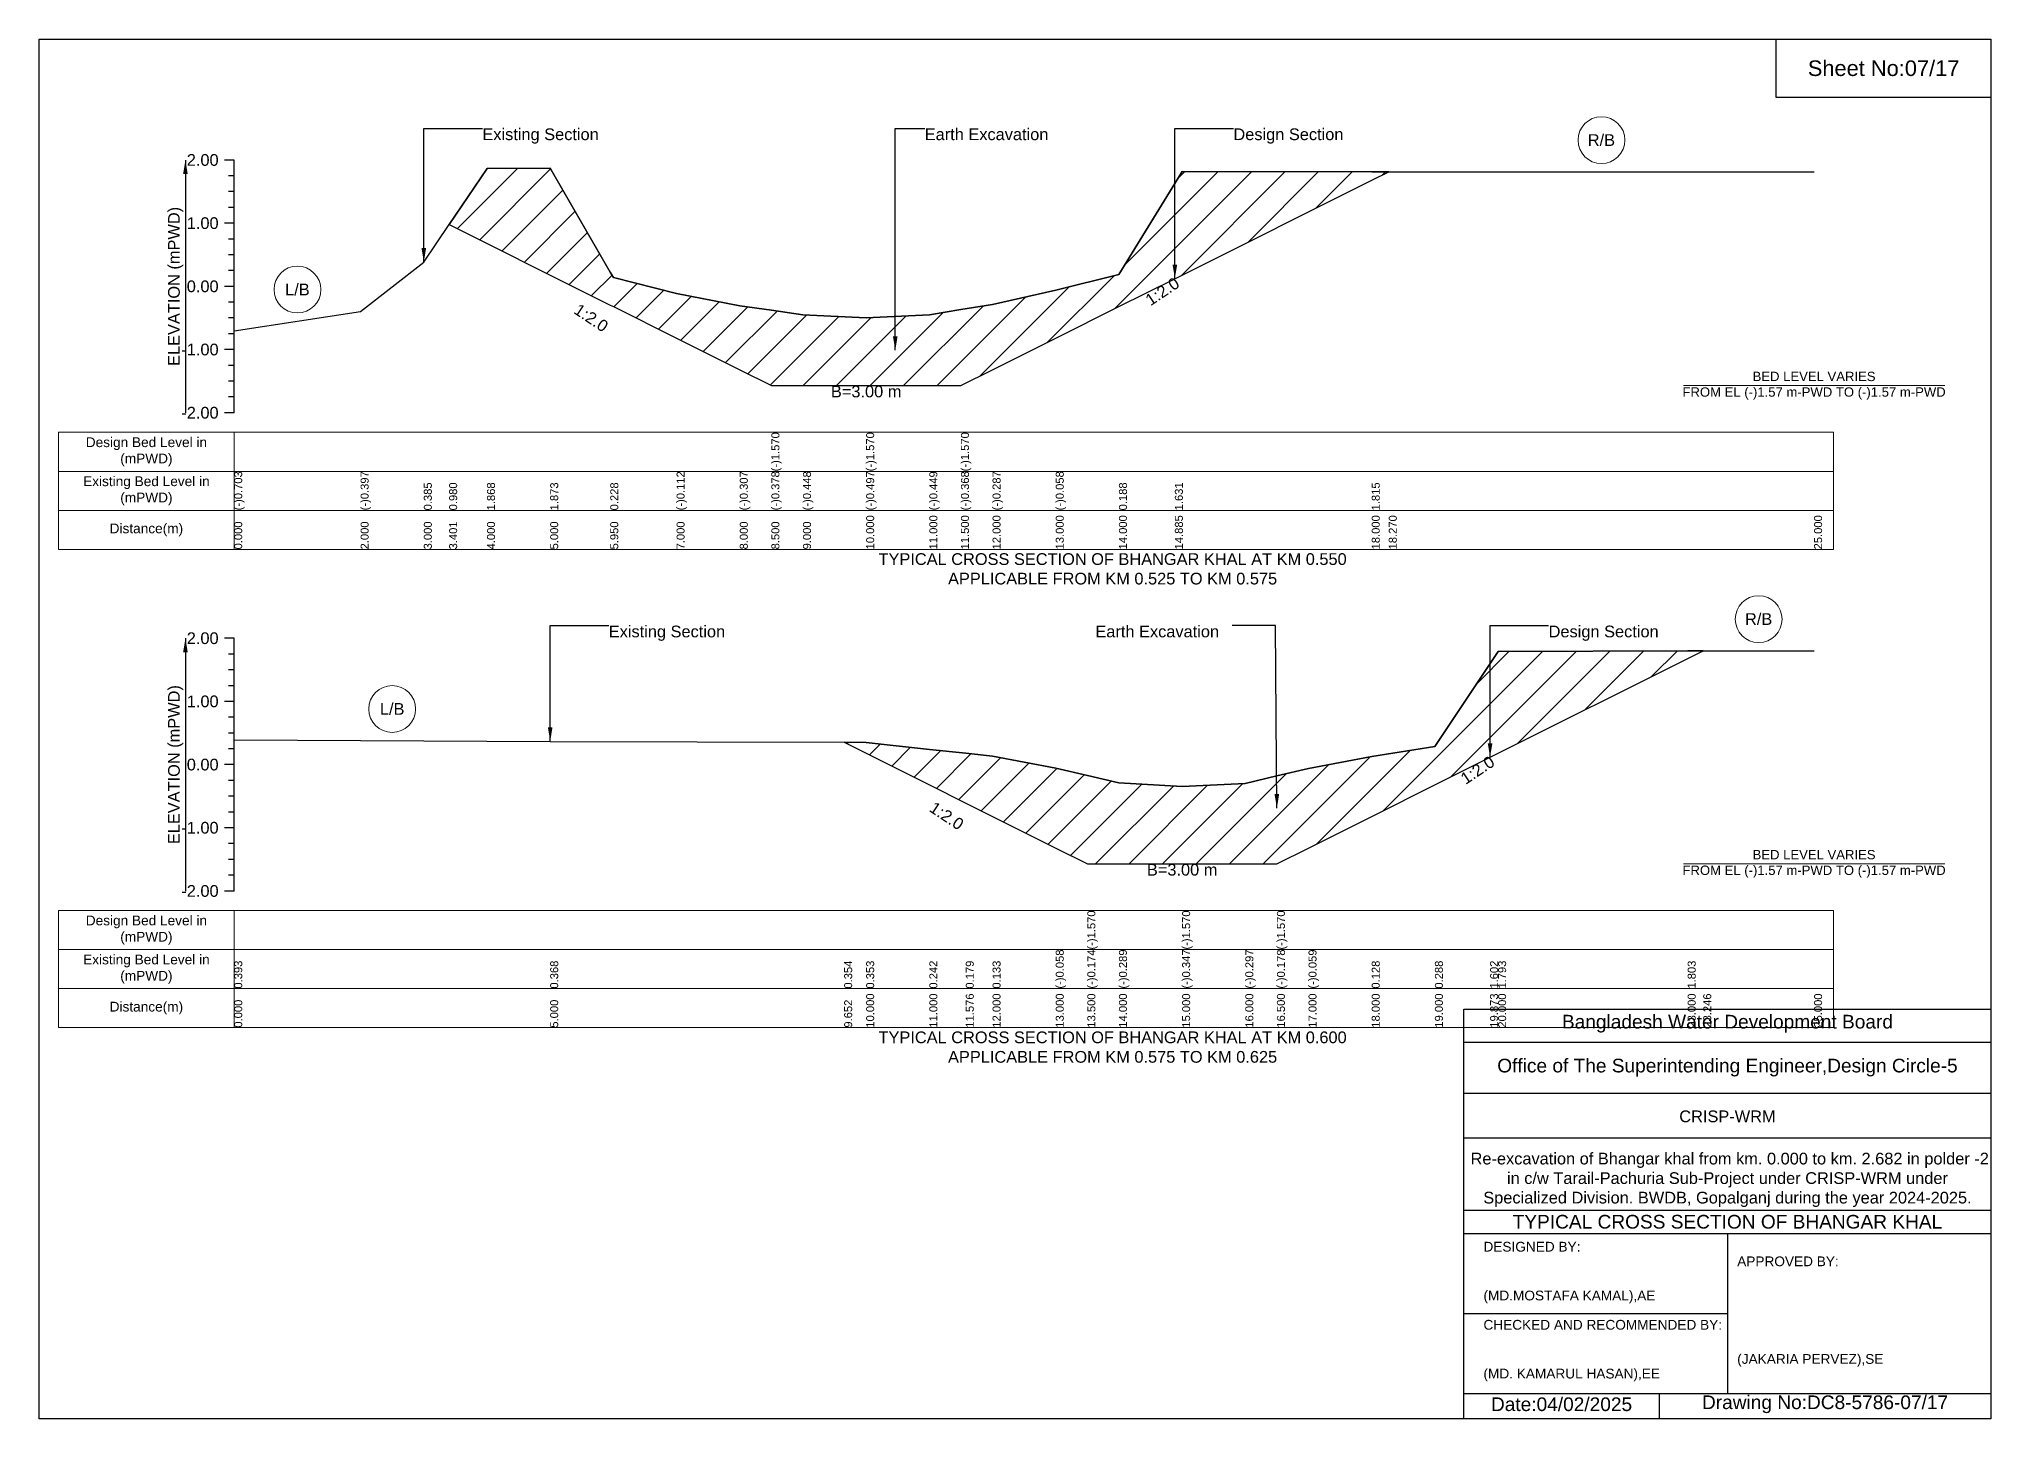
# Model space of a CAD drawing. Header units: inches. Extents: x 91000 to 288000, y -13659 to 0.
# Drawn here: x 160000 to 168000, y -5656 to 0 of the extents above; entities that cross this region are included whole.
import ezdxf

# ---------------------------------------------------------------- set-up
doc = ezdxf.new("R2010")
doc.units = ezdxf.units.IN
doc.header["$LTSCALE"] = 7
doc.header["$MEASUREMENT"] = 0
for name, color, linetype, lineweight in [('Cross section Data Border', 7, 'Continuous', 9), ('Cross Section Labels', 7, 'Continuous', 9), ('Existing_Bed_Level for Xsection', 7, 'Continuous', 25)]:
    doc.layers.add(name, color=color, linetype=linetype, lineweight=lineweight)
doc.styles.get("Standard").update_dxf_attribs({"font": 'arial.ttf'})
doc.dimstyles.get("Standard").update_dxf_attribs({"dimtxt": 0.18, "dimasz": 0.18, "dimexe": 0.18, "dimexo": 0.0625, "dimgap": 0.09, "dimtad": 0, "dimtih": 1, "dimtoh": 1, "dimdec": 4, "dimzin": 0, "dimdsep": 46, "dimtxsty": 'Standard', "dimcen": 0.09, "dimadec": 0, "dimazin": 0, "dimtfac": 1, "dimtdec": 4, "dimtofl": 0, "dimtmove": 0, "dimatfit": 3, "dimfxl": 1, "dimtolj": 1, "dimtzin": 0, "dimarcsym": 0})

msp = doc.modelspace()

# ---------------------------------------------------------------- hatches: boundary and pattern name
at = {"layer": 'Existing_Bed_Level for Xsection'}
h = msp.add_hatch(dxfattribs=at)
h.set_pattern_fill('ANSI31', color=256, scale=777, style=0)
h.paths.add_polyline_path([(161680.8, -760.2), (161836, -837.8), (162095, -967.3), (162341.2, -1090.4), (162354, -1096.8), (162613, -1226.3), (162872, -1355.8), (163001.5, -1420.6), (163131, -1420.6), (163390, -1420.6), (163649, -1420.6), (163778.5, -1420.6), (163908, -1355.8), (164167, -1226.3), (164426, -1096.8), (164655.2, -982.2), (164685, -967.3), (165462, -578.8), (165531.9, -543.8), (165462, -543.8), (164685, -543.1), (164655.2, -591.6), (164426, -965.2), (164167, -1028.9), (163908, -1088.3), (163778.5, -1109.2), (163649, -1130.2), (163390, -1142.6), (163131, -1130), (163001.5, -1111.7), (162872, -1093.4), (162613, -1042.9), (162354, -977.1), (162341.2, -954.9), (162095, -528.8), (161836, -530.1)])
h = msp.add_hatch(dxfattribs=at)
h.set_pattern_fill('ANSI31', color=256, scale=777, style=0)
h.paths.add_polyline_path([(163299.8, -2882.4), (163390, -2927.5), (163649, -3057), (163798.2, -3131.6), (163908, -3186.5), (164167, -3316), (164296.5, -3380.8), (164426, -3380.8), (164685, -3380.8), (164944, -3380.8), (165073.5, -3380.8), (165203, -3316), (165462, -3186.5), (165721, -3057), (165947.1, -2944), (165980, -2927.5), (166757, -2539), (166820.7, -2507.2), (166757, -2507.2), (165980, -2509.7), (165947.1, -2559.2), (165721, -2899.5), (165462, -2941), (165203, -2989.4), (165073.5, -3020.2), (164944, -3051.1), (164685, -3064), (164426, -3049), (164296.5, -3019.1), (164167, -2989.1), (163908, -2939.7), (163798.2, -2927.7), (163649, -2911.4), (163390, -2882.7)])

# ---------------------------------------------------------------- linework, layer by layer
for points in [[(160000, 0), (168000, 0), (168000, -5656), (160000, -5656)], [(167120, 0), (168000, 0), (168000, -240), (167120, -240)]]:
    msp.add_lwpolyline(points, close=True)
for points in [[(165840, -5656), (165840, -3976), (168000, -3976)], [(165840, -4112), (168000, -4112)], [(165840, -4320), (168000, -4320)], [(165840, -4504), (168000, -4504)], [(165840, -4800), (168000, -4800)], [(165840, -4896), (168000, -4896)], [(166920, -4896), (166920, -5552)], [(165840, -5224), (166920, -5224)], [(165840, -5552), (168000, -5552)], [(166640, -5552), (166640, -5656)]]:
    msp.add_lwpolyline(points)
at = {"layer": 'Cross section Data Border'}
for points in [[(160080, -1611.9), (167355, -1611.9), (167355, -2091.9), (160080, -2091.9)], [(160080, -3572.1), (167355, -3572.1), (167355, -4052.1), (160080, -4052.1)]]:
    msp.add_lwpolyline(points, close=True, dxfattribs=at)
for points in [[(160800, -1611.9), (160800, -2091.9)], [(160080, -1771.9), (167355, -1771.9)], [(160080, -1931.9), (167355, -1931.9)], [(160800, -3572.1), (160800, -4052.1)], [(160080, -3732.1), (167355, -3732.1)], [(160080, -3892.1), (167355, -3892.1)]]:
    msp.add_lwpolyline(points, dxfattribs=at)
at = {"layer": 'Cross Section Labels'}
for points in [[(166739.2, -1420.6), (167810.8, -1420.6)], [(166739.2, -3380.8), (167810.8, -3380.8)]]:
    msp.add_lwpolyline(points, dxfattribs=at)
for centre in [(166403.5, -414.3), (161059, -1026.9), (167047.9, -2377.7), (161447.5, -2746.1)]:
    msp.add_circle(centre, 96, dxfattribs=at)
at = {"layer": 'Existing_Bed_Level for Xsection'}
for points in [[(160800, -495.9), (160760, -495.9)], [(160800, -1531.9), (160800, -1272.9), (160800, -1013.9), (160800, -754.9), (160800, -495.9)], [(160800, -1196), (161318, -1116.7), (161577, -914.2), (161680.8, -760.2), (161836, -530.1), (162095, -528.8), (162341.2, -954.9), (162354, -977.1), (162613, -1042.9), (162872, -1093.4), (163001.5, -1111.7), (163001.5, -1111.7), (163131, -1130), (163390, -1142.6), (163390, -1142.6), (163649, -1130.2), (163778.5, -1109.2), (163778.5, -1109.2), (163908, -1088.3), (164167, -1028.9), (164426, -965.2), (164655.2, -591.6), (164685, -543.1), (165462, -543.8), (165531.9, -543.8), (167275, -543.8)], [(160800, -560.7), (160776, -560.7)], [(160800, -625.4), (160776, -625.4)], [(160800, -690.2), (160776, -690.2)], [(160800, -754.9), (160760, -754.9)], [(160800, -819.7), (160776, -819.7)], [(160800, -884.4), (160776, -884.4)], [(160800, -949.2), (160776, -949.2)], [(160800, -1013.9), (160760, -1013.9)], [(160800, -1078.7), (160776, -1078.7)], [(160800, -1143.4), (160776, -1143.4)], [(160800, -1272.9), (160760, -1272.9)], [(160800, -1208.2), (160776, -1208.2)], [(160800, -1337.7), (160776, -1337.7)], [(160800, -1402.4), (160776, -1402.4)], [(160800, -1467.2), (160776, -1467.2)], [(160800, -1531.9), (160760, -1531.9)], [(160800, -2456.1), (160760, -2456.1)], [(160800, -3492.1), (160800, -3233.1), (160800, -2974.1), (160800, -2715.1), (160800, -2456.1)], [(160800, -2520.9), (160776, -2520.9)], [(160800, -2872.3), (162095, -2878.8), (163299.8, -2882.4), (163390, -2882.7), (163649, -2911.4), (163798.2, -2927.7), (163908, -2939.7), (164167, -2989.1), (164296.5, -3019.1), (164296.5, -3019.1), (164426, -3049), (164685, -3064), (164685, -3064), (164944, -3051.1), (165073.5, -3020.2), (165073.5, -3020.2), (165203, -2989.4), (165462, -2941), (165721, -2899.5), (165947.1, -2559.2), (165980, -2509.7), (166757, -2507.2), (166820.7, -2507.2), (167275, -2507.2)], [(160800, -2585.6), (160776, -2585.6)], [(160800, -2715.1), (160760, -2715.1)], [(160800, -2650.4), (160776, -2650.4)], [(160800, -2779.9), (160776, -2779.9)], [(160800, -2844.6), (160776, -2844.6)], [(160800, -2909.4), (160776, -2909.4)], [(160800, -2974.1), (160760, -2974.1)], [(160800, -3038.9), (160776, -3038.9)], [(160800, -3103.6), (160776, -3103.6)], [(160800, -3168.4), (160776, -3168.4)], [(160800, -3233.1), (160760, -3233.1)], [(160800, -3297.9), (160776, -3297.9)], [(160800, -3362.6), (160776, -3362.6)], [(160800, -3427.4), (160776, -3427.4)], [(160800, -3492.1), (160760, -3492.1)]]:
    msp.add_lwpolyline(points, dxfattribs=at)
for points in [[(161680.8, -760.2), (161836, -837.8), (162095, -967.3), (162341.2, -1090.4), (162354, -1096.8), (162613, -1226.3), (162872, -1355.8), (163001.5, -1420.6), (163001.5, -1420.6), (163131, -1420.6), (163390, -1420.6), (163390, -1420.6), (163649, -1420.6), (163778.5, -1420.6), (163778.5, -1420.6), (163908, -1355.8), (164167, -1226.3), (164426, -1096.8), (164655.2, -982.2), (164685, -967.3), (165462, -578.8), (165531.9, -543.8), (165531.9, -543.8), (165531.9, -543.8), (165462, -543.8), (164685, -543.1), (164655.2, -591.6), (164426, -965.2), (164167, -1028.9), (163908, -1088.3), (163778.5, -1109.2), (163778.5, -1109.2), (163649, -1130.2), (163390, -1142.6), (163390, -1142.6), (163131, -1130), (163001.5, -1111.7), (163001.5, -1111.7), (162872, -1093.4), (162613, -1042.9), (162354, -977.1), (162341.2, -954.9), (162095, -528.8), (161836, -530.1)], [(163299.8, -2882.4), (163390, -2927.5), (163649, -3057), (163798.2, -3131.6), (163908, -3186.5), (164167, -3316), (164296.5, -3380.8), (164296.5, -3380.8), (164426, -3380.8), (164685, -3380.8), (164685, -3380.8), (164944, -3380.8), (165073.5, -3380.8), (165073.5, -3380.8), (165203, -3316), (165462, -3186.5), (165721, -3057), (165947.1, -2944), (165980, -2927.5), (166757, -2539), (166820.7, -2507.2), (166757, -2507.2), (165980, -2509.7), (165947.1, -2559.2), (165721, -2899.5), (165462, -2941), (165203, -2989.4), (165073.5, -3020.2), (165073.5, -3020.2), (164944, -3051.1), (164685, -3064), (164685, -3064), (164426, -3049), (164296.5, -3019.1), (164296.5, -3019.1), (164167, -2989.1), (163908, -2939.7), (163798.2, -2927.7), (163649, -2911.4), (163390, -2882.7)]]:
    msp.add_lwpolyline(points, close=True, dxfattribs=at)

# ---------------------------------------------------------------- texts
at = {"attachment_point": 5}
for s, insert, char_height in [('Sheet No:07/17', (167560, -120), 64), ('Bangladesh Water Development Board', (166920, -4036), 56), ('Office of The Superintending Engineer,Design Circle-5', (166920, -4216), 56)]:
    msp.add_mtext(s, dxfattribs=dict(at, insert=insert, char_height=char_height))
for s, insert, char_height, width, attachment_point in [('CRISP-WRM', (166920, -4416), 48, 2240, 5), (' Re-excavation of Bhangar khal from km. 0.000 to km. 2.682 in polder -2 in c/w Tarail-Pachuria Sub-Project under CRISP-WRM under Specialized Division. BWDB, Gopalganj during the year 2024-2025.', (166920, -4676), 48, 2160, 5), ('TYPICAL CROSS SECTION OF BHANGAR KHAL', (166920, -4848), 56, 2240, 5), ('DESIGNED BY:^J^J^J(MD.MOSTAFA KAMAL),AE', (165920, -5056), 40, 1120, 4), ('APPROVED BY:^J^J^J^J^J^J(JAKARIA PERVEZ),SE', (166960, -5216), 40, 1120, 4), ('CHECKED AND RECOMMENDED BY:^J^J^J(MD. KAMARUL HASAN),EE', (165920, -5376), 40, 1120, 4), ('Date:04/02/2025', (166240, -5596), 56, 1120, 5), ('Drawing No:DC8-5786-07/17', (167320, -5596), 56, 1760, 5)]:
    msp.add_mtext(s, dxfattribs=dict(insert=insert, char_height=char_height, width=width, attachment_point=attachment_point))
at = {"layer": 'Cross section Data Border', "char_height": 40, "width": 640, "attachment_point": 5}
for s, insert in [('Design Bed Level in (mPWD)', (160440, -1691.9)), ('Existing Bed Level in (mPWD)', (160440, -1851.9)), ('Distance(m)', (160440, -2011.9)), ('Design Bed Level in (mPWD)', (160440, -3652.1)), ('Existing Bed Level in (mPWD)', (160440, -3812.1)), ('Distance(m)', (160440, -3972.1))]:
    msp.add_mtext(s, dxfattribs=dict(at, insert=insert))
at = {"layer": 'Cross Section Labels'}
for s, insert, char_height, attachment_point in [('Existing Section', (161817, -366.4), 48, 1), ('Earth Excavation', (163630, -366.4), 48, 1), ('Design Section', (164895.2, -366.4), 48, 1), ('R/B', (166403.5, -414.3), 48, 5), ('L/B', (161059, -1026.9), 48, 5), ('B=3.00 m', (163390, -1420.6), 48, 2), ('BED LEVEL VARIES ^JFROM EL (-)1.57 m-PWD TO (-)1.57 m-PWD', (167275, -1420.6), 38.4, 5), ('TYPICAL CROSS SECTION OF BHANGAR KHAL AT KM 0.550^JAPPLICABLE FROM KM 0.525 TO KM 0.575', (164400, -2171.9), 48, 5), ('R/B', (167047.9, -2377.7), 48, 5), ('Existing Section', (162335, -2404.3), 48, 1), ('Earth Excavation', (164329.5, -2404.3), 48, 1), ('Design Section', (166187.1, -2404.3), 48, 1), ('L/B', (161447.5, -2746.1), 48, 5), ('BED LEVEL VARIES ^JFROM EL (-)1.57 m-PWD TO (-)1.57 m-PWD', (167275, -3380.8), 38.4, 5), ('B=3.00 m', (164685, -3380.8), 48, 2), ('TYPICAL CROSS SECTION OF BHANGAR KHAL AT KM 0.600^JAPPLICABLE FROM KM 0.575 TO KM 0.625', (164400, -4132.1), 48, 5)]:
    msp.add_mtext(s, dxfattribs=dict(at, insert=insert, char_height=char_height, attachment_point=attachment_point))
at = {"layer": 'Cross Section Labels', "char_height": 48, "attachment_point": 2}
for insert, rotation in [((164590.5, -1014.6), 33.69007), ((162276.4, -1122.8), 326.30993), ((165882.4, -2976.3), 33.69007), ((163733.4, -3164), 326.30993)]:
    msp.add_mtext('1:2.0', dxfattribs=dict(at, insert=insert, rotation=rotation))
at = {"layer": 'Existing_Bed_Level for Xsection', "char_height": 48, "attachment_point": 6}
for s, insert in [('2.00', (160736, -495.9)), ('1.00', (160736, -754.9)), ('0.00', (160736, -1013.9)), ('-1.00', (160736, -1272.9)), ('-2.00', (160736, -1531.9)), ('2.00', (160736, -2456.1)), ('1.00', (160736, -2715.1)), ('0.00', (160736, -2974.1)), ('-1.00', (160736, -3233.1)), ('-2.00', (160736, -3492.1))]:
    msp.add_mtext(s, dxfattribs=dict(at, insert=insert))
at = {"layer": 'Existing_Bed_Level for Xsection', "rotation": 90}
for s, insert, char_height, attachment_point in [('ELEVATION (mPWD)', (160560, -1013.9), 48, 5), ('(-)1.570', (163001.5, -1771.9), 32.8, 1), ('(-)1.570', (163390, -1771.9), 32.8, 1), ('(-)1.570', (163778.5, -1771.9), 32.8, 1), ('(-)0.703', (160800, -1931.9), 32.8, 1), ('(-)0.397', (161318, -1931.9), 32.8, 1), ('0.385', (161577, -1931.9), 32.8, 1), ('0.980', (161680.8, -1931.9), 32.8, 1), ('1.868', (161836, -1931.9), 32.8, 1), ('1.873', (162095, -1931.9), 32.8, 1), ('0.228', (162341.2, -1931.9), 32.8, 1), ('(-)0.112', (162613, -1931.9), 32.8, 1), ('(-)0.307', (162872, -1931.9), 32.8, 1), ('(-)0.378', (163001.5, -1931.9), 32.8, 1), ('(-)0.448', (163131, -1931.9), 32.8, 1), ('(-)0.497', (163390, -1931.9), 32.8, 1), ('(-)0.449', (163649, -1931.9), 32.8, 1), ('(-)0.368', (163778.5, -1931.9), 32.8, 1), ('(-)0.287', (163908, -1931.9), 32.8, 1), ('(-)0.058', (164167, -1931.9), 32.8, 1), ('0.188', (164426, -1931.9), 32.8, 1), ('1.631', (164655.2, -1931.9), 32.8, 1), ('1.815', (165462, -1931.9), 32.8, 1), ('0.000', (160800, -2091.9), 32.8, 1), ('2.000', (161318, -2091.9), 32.8, 1), ('3.000', (161577, -2091.9), 32.8, 1), ('3.401', (161680.8, -2091.9), 32.8, 1), ('4.000', (161836, -2091.9), 32.8, 1), ('5.000', (162095, -2091.9), 32.8, 1), ('5.950', (162341.2, -2091.9), 32.8, 1), ('7.000', (162613, -2091.9), 32.8, 1), ('8.000', (162872, -2091.9), 32.8, 1), ('8.500', (163001.5, -2091.9), 32.8, 1), ('9.000', (163131, -2091.9), 32.8, 1), ('10.000', (163390, -2091.9), 32.8, 1), ('11.000', (163649, -2091.9), 32.8, 1), ('11.500', (163778.5, -2091.9), 32.8, 1), ('12.000', (163908, -2091.9), 32.8, 1), ('13.000', (164167, -2091.9), 32.8, 1), ('14.000', (164426, -2091.9), 32.8, 1), ('14.885', (164655.2, -2091.9), 32.8, 1), ('18.000', (165462, -2091.9), 32.8, 1), ('18.270', (165531.9, -2091.9), 32.8, 1), ('25.000', (167275, -2091.9), 32.8, 1), ('ELEVATION (mPWD)', (160560, -2974.1), 48, 5), ('(-)1.570', (164296.5, -3732.1), 32.8, 1), ('(-)1.570', (164685, -3732.1), 32.8, 1), ('(-)1.570', (165073.5, -3732.1), 32.8, 1), ('(-)0.058', (164167, -3892.1), 32.8, 1), ('(-)0.174', (164296.5, -3892.1), 32.8, 1), ('(-)0.289', (164426, -3892.1), 32.8, 1), ('(-)0.347', (164685, -3892.1), 32.8, 1), ('(-)0.297', (164944, -3892.1), 32.8, 1), ('(-)0.178', (165073.5, -3892.1), 32.8, 1), ('(-)0.059', (165203, -3892.1), 32.8, 1), ('0.393', (160800, -3892.1), 32.8, 1), ('0.368', (162095, -3892.1), 32.8, 1), ('0.354', (163299.8, -3892.1), 32.8, 1), ('0.353', (163390, -3892.1), 32.8, 1), ('0.242', (163649, -3892.1), 32.8, 1), ('0.179', (163798.2, -3892.1), 32.8, 1), ('0.133', (163908, -3892.1), 32.8, 1), ('0.128', (165462, -3892.1), 32.8, 1), ('0.288', (165721, -3892.1), 32.8, 1), ('1.602', (165947.1, -3892.1), 32.8, 1), ('1.793', (165980, -3892.1), 32.8, 1), ('1.803', (166757, -3892.1), 32.8, 1), ('10.000', (163390, -4052.1), 32.8, 1), ('11.000', (163649, -4052.1), 32.8, 1), ('11.576', (163798.2, -4052.1), 32.8, 1), ('12.000', (163908, -4052.1), 32.8, 1), ('13.000', (164167, -4052.1), 32.8, 1), ('13.500', (164296.5, -4052.1), 32.8, 1), ('14.000', (164426, -4052.1), 32.8, 1), ('15.000', (164685, -4052.1), 32.8, 1), ('16.000', (164944, -4052.1), 32.8, 1), ('16.500', (165073.5, -4052.1), 32.8, 1), ('17.000', (165203, -4052.1), 32.8, 1), ('18.000', (165462, -4052.1), 32.8, 1), ('19.000', (165721, -4052.1), 32.8, 1), ('19.873', (165947.1, -4052.1), 32.8, 1), ('20.000', (165980, -4052.1), 32.8, 1), ('23.000', (166757, -4052.1), 32.8, 1), ('23.246', (166820.7, -4052.1), 32.8, 1), ('25.000', (167275, -4052.1), 32.8, 1), ('0.000', (160800, -4052.1), 32.8, 1), ('5.000', (162095, -4052.1), 32.8, 1), ('9.652', (163299.8, -4052.1), 32.8, 1)]:
    msp.add_mtext(s, dxfattribs=dict(at, insert=insert, char_height=char_height, attachment_point=attachment_point))

# ---------------------------------------------------------------- leaders
at = {"layer": 'Cross Section Labels', "annotation_type": 0, "has_hookline": 1}
for points, hookline_direction, text_width in [([(161577, -914.2), (161577, -366.4), (161816.9, -366.4)], 0, 467.2), ([(163509.3, -1275.9), (163509.3, -366.4), (163629.9, -366.4)], 0, 497), ([(164655.2, -982.2), (164655.2, -366.4), (164895.1, -366.4)], 0, 441.2), ([(162095, -2878.8), (162095, -2404.3), (162334.9, -2404.3)], 0, 467.2), ([(165073.5, -3152.2), (165068.3, -2404.3), (164889.6, -2404.3)], 1, 497), ([(165947.1, -2944), (165947.1, -2404.3), (166187, -2404.3)], 0, 441.2)]:
    msp.add_leader(points, dimstyle='Standard', override={"dimasz": 57.6}, dxfattribs=dict(at, hookline_direction=hookline_direction, text_width=text_width))
at = {"layer": 'Existing_Bed_Level for Xsection'}
for points in [[(160600, -495.9), (160600, -1531.9)], [(160600, -2456.1), (160600, -3492.1)]]:
    msp.add_leader(points, dimstyle='Standard', override={"dimasz": 57.6}, dxfattribs=at)

doc.saveas('drawing.dxf')
